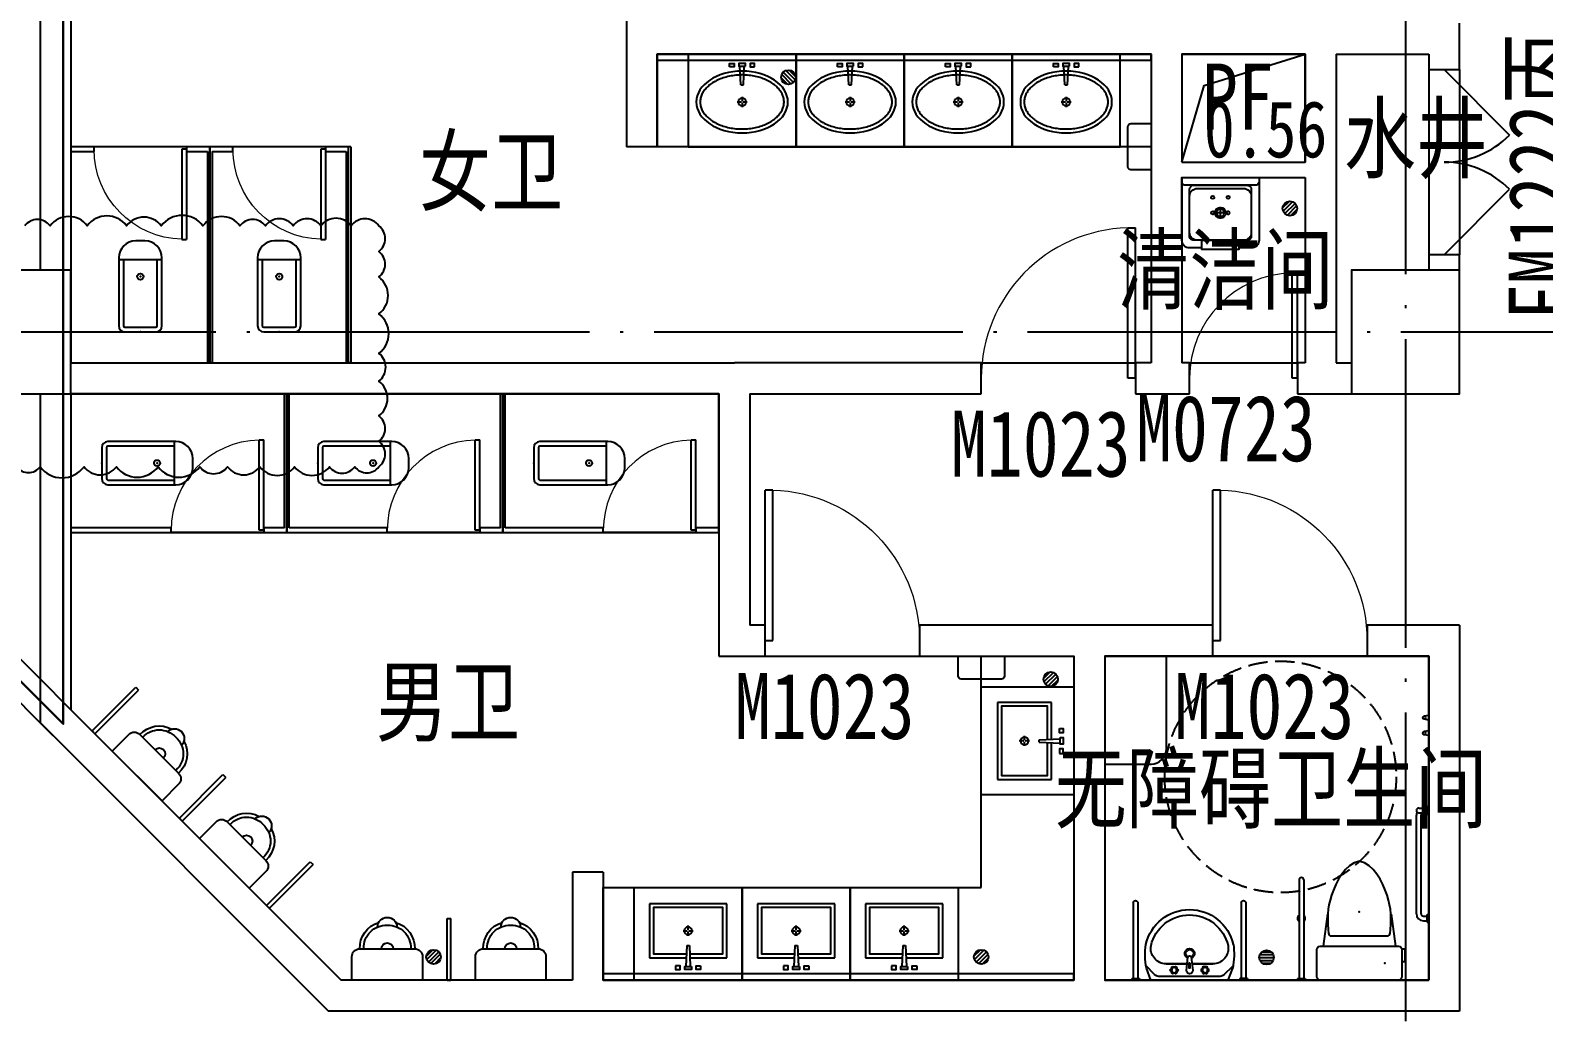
# Model space of a CAD drawing. Extents: x -233336 to 840473, y -28113 to 330904.
# Drawn here: x 785470 to 795279, y 98670 to 105146 of the extents above; entities that cross this region are included whole.
import ezdxf
from ezdxf.xclip import XClip

# ---------------------------------------------------------------- set-up
doc = ezdxf.new("R2010")
doc.units = 0
doc.header["$LTSCALE"] = 1000
doc.header["$XCLIPFRAME"] = 2
doc.linetypes.add('104-14# 核心筒$0$DASH', pattern=[0.35, 0.25, -0.1])
doc.linetypes.add('104-14# 核心筒$0$DOTE', pattern=[2.4200000000000004, 2, -0.2, 0.02, -0.2])
doc.layers.get('0').update_dxf_attribs({"linetype": 'CONTINUOUS'})
for name, color, linetype in [('104-14# 核心筒$0$02-TEXT_标注', 9, 'CONTINUOUS'), ('104-14# 核心筒$0$02-TEXT_门窗', 9, 'CONTINUOUS'), ('104-14# 核心筒$0$A-C_门', 8, 'CONTINUOUS'), ('104-14# 核心筒$0$A-I_卫-洁具', 8, 'CONTINUOUS'), ('104-14# 核心筒$0$A-I_卫-隔断', 8, 'CONTINUOUS'), ('104-14# 核心筒$0$A-TECH_水', 3, 'CONTINUOUS'), ('104-14# 核心筒$0$A-TECH_结构', 8, 'CONTINUOUS'), ('104-14# 核心筒$0$A_AXIS-轴线', 8, '104-14# 核心筒$0$DOTE'), ('104-14# 核心筒$0$A_STR-砌块墙', 7, 'CONTINUOUS'), ('104-14# 核心筒$0$A_STR-砼柱', 8, 'CONTINUOUS'), ('104-14# 核心筒$0$DOOR_FIRE', 8, 'CONTINUOUS'), ('104-14# 核心筒$0$DOOR_FIRE_TEXT', 7, 'CONTINUOUS'), ('X-104 14#平面$0$A_STR-砌块墙', 7, 'CONTINUOUS')]:
    doc.layers.add(name, color=color, linetype=linetype)
doc.layers.add('104-14# 核心筒$0$04-不打印_辅助线', color=8, linetype='CONTINUOUS', plot=False)
doc.layers.add('104-14# 核心筒$0$DIM_MODI', color=6, linetype='CONTINUOUS', plot=False)
doc.layers.add('X-104 14#平面$0$000套内', color=8, linetype='CONTINUOUS', lineweight=30)
doc.styles.add('104-14# 核心筒$0$_TCH_SPACE', font='STXIHEI.TTF', dxfattribs={"width": 0.8, "height": 5})
doc.styles.add('104-14# 核心筒$0$_TCH_WINDOW', font='STXIHEI.TTF', dxfattribs={"width": 0.8, "height": 3.5})
doc.styles.add('104-14# 核心筒$0$Standard', font='STXIHEI.TTF', dxfattribs={"width": 0.8})

# ---------------------------------------------------------------- blocks, each defined once
blk = doc.blocks.new('104-14# 核心筒$0$shshj')
for p, q in [((0, 0), (0, 15)), ((0, 15), (30, 10)), ((0, 0), (0, -15)), ((0, -15), (30, -10))]:
    blk.add_line(p, q)
blk.add_circle((30, 0), 10)
blk = doc.blocks.new('104-14# 核心筒$0$jhat')
for p, q in [((-395, -250.0000000000582), (-395, 249.9999999999418)), ((-395, 249.9999999999418), (-44.99999999994179, 249.9999999999418)), ((-44.99999999994179, 249.9999999999418), (-44.99999999994179, 11.73657725605881)), ((-219.9999999999418, 32.25599999987753), (-219.9999999999418, 5.03999999986263)), ((-124.8214514199644, 8.000000000058208), (11.68149024352897, 14.3899337601033)), ((-124.8214514199644, 7.999999999941792), (-124.8214514199644, -8.000000000058208)), ((11.68149024352897, 14.3899337601033), (11.68149024352897, -14.3899337601033)), ((-225.0399999999208, -1.164153218269348e-10), (-253.7679999999236, -1.164153218269348e-10)), ((-219.9999999999418, -5.040000000095461), (-219.9999999999418, -32.76000000012573)), ((-186.7359999999171, -1.164153218269348e-10), (-214.9599999999045, -1.164153218269348e-10)), ((-124.8214514199644, -8.000000000058208), (11.68149024352897, -14.3899337601033)), ((-44.99999999994179, -12.38077738613356), (-44.99999999994179, -250.0000000000582)), ((-44.99999999994179, -250.0000000000582), (-395, -250.0000000000582))]:
    blk.add_line(p, q)
at = {"color": 8}
blk.add_lwpolyline([(-69.99999999994179, -11.06304409715813), (-69.99999999994179, -225.0000000000582), (-370, -225.0000000000582), (-370, 224.9999999999418), (-69.99999999994179, 224.9999999999418), (-69.99999999994179, 10.56628493819153)], dxfattribs=at)
at = {"ltscale": 1000, "const_width": 0.8399999999999999}
blk.add_lwpolyline([(-219.5799999999581, 0.1399999998975545, 0.9999999999999999), (-220.4199999999255, 0.1399999998975545, 0.9999999999999999)], format="xyb", close=True, dxfattribs=at)
for points in [[(7.191454842337407, 81.35012003820157), (30, 81.35012003820157), (30, 51.35012003820157), (7.191454842337407, 51.35012003820157)], [(11.68149024352897, -21.35012003820157), (30, -21.35012003820157), (30, 21.35012003820157), (11.68149024352897, 21.35012003820157)], [(7.191454842337407, -81.35012003820157), (30, -81.35012003820157), (30, -51.35012003820157), (7.191454842337407, -51.35012003820157)]]:
    blk.add_lwpolyline(points, close=True)
blk.add_circle((-219.9999999999418, -1.164153218269348e-10), 25.2)
at = {"layer": '104-14# 核心筒$0$04-不打印_辅助线'}
blk.add_lwpolyline([(100.0000000001164, -350), (100.0000000000582, 350), (-499.9999999999418, 350), (-499.9999999998836, -350)], close=True, dxfattribs=at)
blk = doc.blocks.new('104-14# 核心筒$0$$lvtry$00000200')
at = {"color": 0}
for p, q in [((-109.7834388052506, -40.0000000100008, 1e-08), (-109.7834388052433, -469.6564289897615, 1e-08)), ((99.78343880524335, -30.0000000100008, 1e-08), (-99.78343880524335, -30.0000000100008, 1e-08)), ((109.7834388052361, -469.6564289897615, 1e-08), (109.7834388052361, -40.0000000100008, 1e-08))]:
    blk.add_line(p, q, dxfattribs=at)
at = {"color": 0, "elevation": 1e-08}
blk.add_lwpolyline([(99.78343880524335, -1.000080374069512e-08), (-99.78343880524335, -1.000080374069512e-08, 0.4142135623730951), (-139.7834388052433, -40.0000000100008), (-139.7834388052433, -479.6564289897615, 0.4142135623730951), (-29.78343880524335, -589.6564289897615), (29.78343880523607, -589.6564289897615, 0.4142135623730903), (139.7834388052361, -479.6564289897633), (139.7834388052361, -40.0000000100008, 0.4142135623730951)], format="xyb", close=True, dxfattribs=at)
blk.add_lwpolyline([(139.7834388052361, -469.6564289897615), (-139.7834388052433, -469.6564289897615)], dxfattribs=at)
at = {"color": 0}
blk.add_circle((0, -358.6146012114659, 1e-08), 20, dxfattribs=at)
for centre, start, end in [((-99.78343880525063, -40.0000000100008, 1e-08), 90, 180), ((99.78343880523607, -40.0000000100008, 1e-08), 0, 90)]:
    blk.add_arc(centre, 10, start, end, dxfattribs=at)
for p in [(0, 0), (0, -358.6146012114659, 1e-08)]:
    blk.add_point(p, dxfattribs=at)
blk = doc.blocks.new('104-14# 核心筒$0$hgfasg')
at = {"layer": '104-14# 核心筒$0$04-不打印_辅助线'}
blk.add_lwpolyline([(-450, 1400), (450, 1400), (450, 0), (-450, 0)], close=True, dxfattribs=at)
at = {"yscale": -1}
blk.add_blockref('104-14# 核心筒$0$$lvtry$00000200', (0, 200), dxfattribs=at)
blk = doc.blocks.new('104-14# 核心筒$0$A-toilet-F2$0$A-toilet-F3$0$xb')
for p, q in [((177.7999999998137, 203.2000000000698), (-177.7999999993481, 203.1999999994878)), ((-228.5999999991618, 152.3999999994412), (-228.6000000010245, 9.313225746154785e-10)), ((228.6000000010245, -9.313225746154785e-10), (228.6000000005588, 152.3999999997905)), ((-228.6000000010245, 9.313225746154785e-10), (228.6000000010245, -9.313225746154785e-10))]:
    blk.add_line(p, q)
for centre, radius, start, end in [((9.313225746154785e-10, 342.8999999993248), 63.50000000000001, 1.07073087239469, 178.9292691276053), ((-6.349999998696148, 209.549999998766), 171.56755229355, 106.6068803142738, 182.1210963969083), ((-6.349999998696148, 209.549999998766), 146.16755229355, 87.87890362284142, 182.1210963969083), ((6.350000001490116, 209.549999998766), 146.16755229355, 357.8789036030917, 92.12109637715858), ((6.350000001490116, 209.549999998766), 171.56755229355, 357.8789036030917, 73.39311968572625), ((-177.7999999993481, 152.3999999992084), 50.8, 90, 180), ((1.396983861923218e-09, 203.1999999987893), 38.1, 0, 180), ((177.8000000002794, 152.3999999997905), 50.8, 0, 90)]:
    blk.add_arc(centre, radius, start, end)
blk = doc.blocks.new('104-14# 核心筒$0$hgfd')
at = {"color": 8}
for p, q in [((-38.49999971458601, 228.000000048185), (38.50000028541399, 227.9999999518077)), ((3.335953806526959e-07, 266.5000000000036), (2.372253220528364e-07, 189.5000000000036))]:
    blk.add_line(p, q, dxfattribs=at)
for points in [[(250, -3.504792402964085e-07), (-249.9999999999927, 3.504792402964085e-07), (-249.9999994917889, 406.0000003504792, -0.4142135623732199), (-199.9999994292011, 456.0000002878987), (-119.9999994292084, 456.0000001877597), (-119.9999994166865, 466.000000187767), (120.0000005833208, 465.9999998122548), (120.0000005708062, 455.9999998122548), (200.000000570777, 455.9999997121158, -0.414213562372991), (250.0000005081893, 405.9999996495353)], [(175.000000062566, 49.99999974339516), (-174.9999999374049, 50.00000025659756, -0.4142135623730927), (-199.9999999061183, 75.00000028789145), (-199.9999995230974, 381.0000002878987, -0.414213562373095), (-174.9999994917962, 406.0000002565976), (175.0000005082111, 405.9999997434024, -0.4142135623731322), (200.0000004769245, 380.9999997121085), (200.0000000938744, 74.99999971210127, -0.4142135623730573)], [(250, -3.504792402964085e-07), (-249.9999999999927, 3.504792402964085e-07), (-249.9999999686988, 25.00000035048652, -0.4142135623730971), (-224.9999999373977, 50.00000031918535), (225.0000000625878, 49.99999968082193, -0.4142135623730932), (250.0000000313012, 24.99999964952804)]]:
    blk.add_lwpolyline(points, format="xyb", close=True)
blk.add_lwpolyline([(120.0000005708062, 455.9999998122548), (200.000000570777, 455.9999997121158, -0.414213562373095), (250.0000005081893, 405.9999996495353), (250, -3.504792402964085e-07), (-249.9999999999927, 3.504792402964085e-07), (-249.9999994917889, 406.0000003504792, -0.4142135623730929), (-199.9999994292011, 456.0000002878987), (-119.9999994292084, 456.0000001877597)], format="xyb")
blk.add_lwpolyline([(150.0000000876389, 69.99999977469633), (-149.9999999123756, 70.00000022531094, -0.4142135623730976), (-199.9999998497879, 120.0000002878915), (-199.9999995543913, 356.0000002878842, -0.414213562373095), (-149.9999994918035, 406.0000002253037), (150.0000005081965, 405.9999997746963, -0.414213562373095), (200.0000004456087, 355.9999997121085), (200.0000001502194, 119.9999997121231, -0.4142135623731096)], format="xyb", close=True, dxfattribs=at)
blk.add_lwpolyline([(120.0000005082184, 405.9999998122476), (-119.9999994917889, 406.0000001877524), (-119.9999994166865, 466.000000187767), (120.0000005833208, 465.9999998122548)], close=True)
for centre, radius in [((-49.99999971457146, 228.0000000625914), 10), ((2.854139893315732e-07, 228.0000000000036), 35), ((50.00000028542127, 227.9999999374159), 10), ((-49.99999983975431, 128.0000000625841), 10), ((50.00000016025297, 127.9999999374159), 10)]:
    blk.add_circle(centre, radius)
blk.add_circle((2.854139893315732e-07, 228.0000000000036), 25, dxfattribs=at)
blk = doc.blocks.new('104-14# 核心筒$0$meae')
for p, q in [((-215.039999999979, 0), (-243.7679999999818, 0)), ((-210, 5.039999999979045), (-210, 32.76000000000931)), ((-176.7359999999753, 0), (-204.9599999999627, 0)), ((-99.54815868195146, 8), (21.68149024352897, 14.3899337600451)), ((-99.54815868195146, -7.999999999941792), (-99.54815868195146, 8)), ((21.68149024352897, -14.3899337601033), (21.68149024352897, 14.3899337600451)), ((-210, -32.25599999999395), (-210, -5.039999999979045)), ((-99.54815868195146, -8.000000000058208), (21.68149024352897, -14.3899337601033))]:
    blk.add_line(p, q)
at = {"const_width": 0.8399999999999999}
blk.add_lwpolyline([(-209.5800000000163, -0.1400000000139698, -0.9999999999999999), (-210.4199999999837, -0.1400000000139698, -0.9999999999999999)], format="xyb", close=True, dxfattribs=at)
for points in [[(17.19145484233741, 81.35012003820157), (40, 81.35012003820157), (39.99999999994179, 51.35012003820157), (17.1914548422792, 51.35012003820157)], [(21.68149024352897, 21.35012003820157), (40, 21.35012003820157), (40, -21.35012003820157), (21.68149024352897, -21.35012003820157)], [(17.19145484233741, -81.35012003820157), (40, -81.35012003820157), (39.99999999994179, -51.35012003820157), (17.1914548422792, -51.35012003820157)]]:
    blk.add_lwpolyline(points, close=True)
blk.add_circle((-210, 0), 25.2)
blk.add_ellipse((-210, 0), major_axis=(0, -296.8388870928175), ratio=0.6737661697857759)
at = {"color": 8}
blk.add_open_spline([(-210, -271.838887092832), (-201.6286662275088, -271.838887092832), (-193.2556980797672, -270.8834744876949), (-176.5567826171755, -267.0318226981908), (-168.2292954665609, -264.1331208487391), (-151.7464247078751, -256.3412992825033), (-143.592075161112, -251.4461166422116), (-127.6688291439204, -239.6628589069005), (-119.9016611408442, -232.7743547918508), (-105.0053654383519, -217.100718463771), (-97.87740360945463, -208.3160983382841), (-84.50442564953119, -189.0367220979533), (-78.25994529254967, -178.5426552897552), (-66.86596525227651, -156.1005802754662), (-61.71665413689334, -144.1531549534993), (-52.68240508378949, -119.1104159536771), (-48.79751711455174, -106.0155586157343), (-42.41598126577446, -79.01830609660828), (-39.91934085072717, -65.11628590768669), (-36.39207964838715, -36.86706837144447), (-35.3614577781409, -22.5202054088586), (-34.79793056182098, 6.244822261855006), (-35.26502483320655, 20.66266644134885), (-37.68259151588427, 49.19399507466005), (-39.63306519814068, 63.30715293157846), (-44.95700291811954, 90.86129060061648), (-48.33046480413759, 104.3019146881416), (-56.39392556494568, 130.1611448710319), (-61.0838973345235, 142.5793309712317), (-71.62818411248736, 166.0733063118532), (-77.48238030000357, 177.1485642623738), (-90.15903716551838, 197.6798496269621), (-96.98112566315103, 207.1352148510632), (-111.3602107425686, 224.2113378457143), (-118.9163064261083, 231.8314545630128), (-134.510733252624, 245.1036245926516), (-142.547481424408, 250.7556368449004), (-158.868371842138, 260.0530890176306), (-167.1509793659789, 263.6999722997425), (-183.7976203592261, 269.0257272459567), (-192.162095878215, 270.7072330619558), (-208.8995512870024, 272.153067119536), (-217.2755150526064, 271.9185741905239), (-234.0031495776493, 269.526916392555), (-242.3573442720808, 267.3679324407713), (-258.9526960913208, 261.0731867576833), (-267.1936322519905, 256.9349128940958), (-283.3781850557425, 246.65468100406), (-291.3201072766096, 240.5117016318836), (-306.6623222918133, 226.2813428560039), (-314.0611830068519, 218.1942343084957), (-328.0653621423407, 200.2301868745126), (-334.6699371464783, 190.353927289194), (-346.859358667396, 169.044026111078), (-352.4439172392595, 157.6110181525), (-362.4072642970132, 133.476927122334), (-366.7859668953461, 120.7763437553076), (-374.1964356524404, 94.43610308453208), (-377.2281845823745, 80.79684587812517), (-381.8495765395346, 52.93462008907227), (-383.4392193020904, 38.71199739631265), (-385.1273327118251, 10.0537408667733), (-385.225804392132, -4.381569712015335), (-383.9285565786413, -33.08909023553133), (-382.5328362500295, -47.36097819061251), (-378.2902226594742, -75.36972922243876), (-375.4433290168527, -89.10625087702647), (-368.3874579074909, -115.6863969620317), (-364.1784936326439, -128.529630749661), (-354.5335200406262, -152.9902308470919), (-349.097582319926, -164.6071133053629), (-337.1786070214584, -186.3198765731067), (-330.6958189697471, -196.415140855941), (-316.9037533847149, -214.843760280055), (-309.5951420506462, -223.1764269854757), (-294.4000191528467, -237.9131964488188), (-286.5148495539906, -244.3169298697612), (-270.41386736813, -255.1213227973203), (-262.1997869724291, -259.5227866767091), (-245.6385630253353, -266.3373192788567), (-237.2919559226721, -268.7527736420161), (-222.6272707111784, -271.2949484957498), (-216.3134306632564, -271.838887092832), (-210, -271.838887092832)], degree=3, knots=[0, 0, 0, 0, 0.1541728099079682, 0.1541728099079682, 0.3083456198159364, 0.3083456198159364, 0.4625184297239047, 0.4625184297239047, 0.6166912396318729, 0.6166912396318729, 0.7708640495398411, 0.7708640495398411, 0.9250368594478093, 0.9250368594478093, 1.079209669355778, 1.079209669355778, 1.233382479263746, 1.233382479263746, 1.387555289171714, 1.387555289171714, 1.541728099079682, 1.541728099079682, 1.69590090898765, 1.69590090898765, 1.850073718895619, 1.850073718895619, 2.004246528803587, 2.004246528803587, 2.158419338711555, 2.158419338711555, 2.312592148619523, 2.312592148619523, 2.466764958527492, 2.466764958527492, 2.62093776843546, 2.62093776843546, 2.775110578343428, 2.775110578343428, 2.929283388251396, 2.929283388251396, 3.083456198159364, 3.083456198159364, 3.237629008067333, 3.237629008067333, 3.391801817975301, 3.391801817975301, 3.545974627883269, 3.545974627883269, 3.700147437791237, 3.700147437791237, 3.854320247699206, 3.854320247699206, 4.008493057607174, 4.008493057607174, 4.162665867515142, 4.162665867515142, 4.31683867742311, 4.31683867742311, 4.471011487331078, 4.471011487331078, 4.625184297239047, 4.625184297239047, 4.779357107147015, 4.779357107147015, 4.933529917054983, 4.933529917054983, 5.087702726962951, 5.087702726962951, 5.24187553687092, 5.24187553687092, 5.396048346778888, 5.396048346778888, 5.550221156686856, 5.550221156686856, 5.704393966594824, 5.704393966594824, 5.858566776502792, 5.858566776502792, 6.012739586410761, 6.012739586410761, 6.166912396318729, 6.166912396318729, 6.283185307179586, 6.283185307179586, 6.283185307179586, 6.283185307179586], dxfattribs=at)
at = {"layer": '104-14# 核心筒$0$04-不打印_辅助线'}
blk.add_lwpolyline([(-499.9999999998836, -349.9999999999418), (-499.9999999998836, 350.0000000000582), (100.0000000001164, 350.0000000000582), (100.0000000001164, -349.9999999999418)], close=True, dxfattribs=at)
blk = doc.blocks.new('104-14# 核心筒$0$A$C0B6E3E5F')
at = {"layer": '104-14# 核心筒$0$A-I_卫-隔断'}
for p, q in [((-12.5, 1.530808498934192e-15), (-12.5, 400)), ((-12.5, 400), (12.5, 400)), ((12.5, 0), (12.5, 400)), ((-12.5, 1.530808498934192e-15), (12.5, 0))]:
    blk.add_line(p, q, dxfattribs=at)
blk = doc.blocks.new('104-14# 核心筒$0$残疾人洗脸盆')
for p, q in [((-250.3694947081385, 5.963374860584736e-08), (-279.821335846791, -78.53824297699612)), ((-250.3694947081385, 5.963374860584736e-08), (250.3694947082549, 5.957554094493389e-08)), ((250.3694947082549, 5.957554094493389e-08), (279.8213358469075, -78.53824297708343)), ((-375.000000089407, -10.00000286102295), (-375.0000003278255, -9.775161743164062e-06)), ((-375.000000089407, -10.00000286102295), (-324.999999910593, -10.00000077486038)), ((-364.9999721944332, -500.0007357597351), (-365.0000001490116, -10.00000250339508)), ((-334.9999723136425, -500.0016629695892), (-334.9999997913837, -10.00000125169754)), ((-324.999999910593, -10.00000077486038), (-325.0000004470348, -7.748603820800781e-07)), ((-226.6628508922877, -37.45166452028207), (-282.5865114113549, -94.23949161371274)), ((188.9289029218489, -22.53490066135419), (-191.0374871486565, -22.53490066129598)), ((223.1441430889536, -36.07509621451027), (281.1944581537973, -90.55167670789524)), ((324.9999999107094, -10.00000077486038), (325.0000004471513, -7.748603820800781e-07)), ((375.0000000895234, -10.00000286102295), (324.9999999107094, -10.00000077486038)), ((334.9999723137589, -500.0016629695892), (334.9999997915002, -10.00000125169754)), ((364.9999721945496, -500.0007357597351), (365.000000149128, -10.00000250339508)), ((375.0000000895234, -10.00000286102295), (375.000000327942, -9.775161743164062e-06)), ((-151.1375109386863, -105.2484919499548), (-17.57351148093585, -105.248491950013)), ((-15.46037506544963, -105.248491950013), (-151.1375109386863, -105.2484919499548)), ((15.46037506498396, -105.248491950013), (150.7582734408788, -105.248491950013)), ((150.7582734408788, -105.248491950013), (15.742684415658, -105.248491950013))]:
    blk.add_line(p, q)
at = {"color": 8}
for points in [[(-107.9173216939671, -88.71320337589714), (-104.0954300422454, -85.4268261876714, 0.09925870585575888), (-95.90456995554268, -85.4268261876714), (-92.08267830405384, -88.71320337592624, 0.1010205144336436), (-83.42242426623125, -83.71320337595535), (-84.35756457189564, -78.76015952092712, 0.09925870585575843), (-80.26213452860247, -71.66666660713963), (-75.50510257121641, -69.99999994042446, 0.1010205144336439), (-75.50510257121641, -59.99999994042446), (-80.26213452848606, -58.33333327362197, 0.09925870585575902), (-84.35756457177922, -51.23984035968897), (-83.42242426623125, -46.28679650489357, 0.1010205144336439), (-92.08267830393743, -41.28679650489357), (-95.9045699556591, -44.57317369311932, 0.09925870585575877), (-104.0954300422454, -44.57317369317752), (-107.9173216939671, -41.28679650486447, 0.1010205144336438), (-116.5775757319061, -46.28679650492268), (-115.6424354262417, -51.23984035965987, 0.09925870585575888), (-119.7378654696513, -58.33333327368018), (-124.4948974269209, -59.99999994042446, 0.1010205144336438), (-124.4948974268045, -69.99999994039536), (-119.7378654695349, -71.66666660716874, 0.09925870585575888), (-115.6424354262417, -78.76015952115995), (-116.5775757320225, -83.71320337589714, 0.1010205144336439)], [(107.9173216959462, -88.71320337595535), (104.0954300442245, -85.4268261876714, -0.09925870585575888), (95.90456995763816, -85.4268261876714), (92.0826783060329, -88.71320337595535, -0.1010205144336436), (83.4224242682103, -83.71320337595535), (84.3575645738747, -78.76015952092712, -0.09925870585575843), (80.26213453046512, -71.66666660719784), (75.50510257319547, -69.99999994042446, -0.1010205144336439), (75.50510257331189, -59.99999994042446), (80.26213453058153, -58.33333327368018, -0.09925870585575902), (84.3575645738747, -51.23984035968897), (83.4224242682103, -46.28679650489357, -0.1010205144336439), (92.0826783060329, -41.28679650492268), (95.90456995752174, -44.57317369314842, -0.09925870585575877), (104.0954300443409, -44.57317369317752), (107.9173216959462, -41.28679650489357, -0.1010205144336438), (116.5775757340016, -46.28679650489357), (115.6424354282208, -51.23984035971807, -0.09925870585575888), (119.7378654715139, -58.33333327368018), (124.4948974289, -59.99999994045356, -0.1010205144336438), (124.4948974287836, -69.99999994042446), (119.7378654716304, -71.66666660716874, -0.09925870585575888), (115.6424354282208, -78.76015952115995), (116.5775757340016, -83.71320337592624, -0.1010205144336439)]]:
    blk.add_lwpolyline(points, format="xyb", close=True, dxfattribs=at)
blk.add_lwpolyline([(-20.00000000023283, -61.80376527601038), (-10.93632519524544, -148.5441634844174, 0.3840377591063864), (-0.9904750230489299, -157.5049020389852), (0.9904750225832686, -157.5049020389852, 0.3840377591063865), (10.93632519477978, -148.5441634844174), (19.99999999976717, -61.80376527601038, 0.9999999999998179)], format="xyb", close=True)
blk.add_lwpolyline([(4.499999999767169, -109.3037652760104), (-4.500000000232831, -109.3037652759813), (-4.500000000116415, -79.30376527601038), (4.499999999767169, -79.30376527601038)], close=True)
for centre in [(-99.99999999906868, -64.99999994039536, 6.17052352185754e-07), (100.0000000009313, -64.99999994040991, 6.17052352185754e-07)]:
    blk.add_circle(centre, 16.6666666666665)
for centre, radius, start, end in [((171.1100392743247, -166.0467051142332), 459.3439191007008, 169.0175971483488, 188.1749601966289), ((-191.0374871487729, -72.53490066131053), 50, 90.0000000066701, 135.4392819926412), ((188.9289029217325, -72.53490066135419), 50, 46.81904162607925, 90.0000000066701), ((-171.1100392747903, -166.0467051142332), 459.3439191007008, 351.8250398033711, 10.98240285165116), ((-151.1375109388027, -205.2484919499402), 100, 90.0000000066701, 190.560233084289), ((-2.328306436538696e-10, -172.4645476159494, 6.169127397233698e-07), 31.60961419936899, 111.3597083009184, 68.64029169908157), ((150.7582734408788, -205.2484919499693), 100, 349.4397669130993, 90.0000000066701), ((-0.1896187487291172, -166.6839508821577), 290.6643868932777, 192.8573202170934, 347.1426797760326), ((-0.1896187487291172, -166.6839508821577), 255.6643868932777, 192.8573202170934, 347.1426797760326), ((-349.9999721944332, -500.0000101923943), 14.99999998312334, 180.0000034150946, 3.415094585006371e-06), ((349.9999721945496, -500.0000101923943), 14.99999998312334, 179.9999965849054, 359.9999965849054)]:
    blk.add_arc(centre, radius, start, end)
at = {"color": 8, "lineweight": 13}
blk.add_arc((-2.328306436538696e-10, -172.4645476159494, 6.169127397233698e-07), 22.97515901426823, 117.3868633509965, 62.61313664900355, dxfattribs=at)
blk = doc.blocks.new('104-14# 核心筒$0$残疾人扶手1')
for p, q in [((-700, -9.99999475479126), (-700.0000001192093, 5.424022674560547e-06)), ((-1.788139343261719e-07, -10), (0, 0)), ((-750.0000001192093, -9.999994456768036), (-750, -1.549720764160156e-06)), ((-750.0000001192093, -9.999994456768036), (-700, -9.99999475479126)), ((-740, -65.00071978569031), (-740.0000000596046, -9.99999463558197)), ((-710.0000001192093, -65.00164842605591), (-710.0000000596046, -9.999994695186615)), ((-54.99999988079071, -50.00000697374344), (-695.0000002384186, -49.99999493360519)), ((-54.99999988079071, -80.00000703334808), (-695.0000002384186, -79.9999949336052)), ((-50, -9.999999940395355), (-50, -1.192092895507812e-07)), ((-1.788139343261719e-07, -10), (-50, -9.999999940395355)), ((-40.00000005960464, -35.00000029802322), (-40, -10.00000005960464)), ((-10.00000005960464, -35.00000041723251), (-10, -10.00000005960464))]:
    blk.add_line(p, q)
for centre, radius, start, end in [((-725, -64.9999949336052), 14.99999998312334, 180, 0), ((-695, -34.99999493360519), 45.00000000000363, 244.4712198360607, 270), ((-695, -34.99999493360519), 15, 180, 270), ((-55, -35.00000023841858), 15, 270, 0), ((-55, -35.00000023841858), 45.00000000000363, 270, 0)]:
    blk.add_arc(centre, radius, start, end)
blk = doc.blocks.new('104-14# 核心筒$0$残疾人扶手2')
for p, q in [((-10.00000113248825, -49.99999988079071), (-10.00000011920929, 3.576278686523438e-07)), ((-10.00000011920929, 3.576278686523438e-07), (-5.960464477539062e-08, 0)), ((-650.0016621351242, -9.999985933303833), (-10.00000029802322, -9.999999582767487)), ((-650.0007342100143, -39.99998587369919), (-10.00000101327896, -39.99999994039536)), ((-10.00000113248825, -49.99999988079071), (-8.046627044677734e-06, -49.99999994039536))]:
    blk.add_line(p, q)
for centre, radius, start, end in [((-400.0000005364418, -24.99999982118607, -9.52677845565972e-09), 25, 36.86992769834287, 143.1300702524336), ((-650.0000090003014, -24.99998587369919), 14.99999998312334, 90, 270), ((-400.0000005364418, -24.99999982118607, -9.52677845565972e-09), 25, 216.8698662268071, 323.1301310407838)]:
    blk.add_arc(centre, radius, start, end)
blk = doc.blocks.new('104-14# 核心筒$0$$DorLib2D$00000116')
at = {"color": 0}
for p, q in [((-0.4999999999999929, 7.105427357601002e-15), (-0.146446609406766, 0.353553390593234)), ((0.5000000000000071, 7.105427357601002e-15), (0.1464466094067731, 0.353553390593234))]:
    blk.add_line(p, q, dxfattribs=at)
for centre, radius, start, end in [((-0.4999999999984652, 4.831690603168681e-13), 0.4999999999984674, 0, 45), ((0.4999999999977511, 9.059419880941277e-13), 0.4999999999976598, 135, 180)]:
    blk.add_arc(centre, radius, start, end, dxfattribs=at)
blk = doc.blocks.new('104-14# 核心筒$0$$DorLib2D$00000001')
for p, q in [((0.45, 0.9750000000000001), (0.5000000000000002, 0.9750000000000001)), ((0.45, 0), (0.45, 0.9750000000000001)), ((0.5, 0), (0.5, 0.9750000000000001)), ((0.5, 0), (0.45, 0))]:
    blk.add_line(p, q)
at = {"lineweight": 13}
blk.add_arc((0.475, 0), 0.975, 91.4692835813538, 180, dxfattribs=at)
blk = doc.blocks.new('_FZHK')
blk.add_lwpolyline([(-0.5, -0.5), (0.5, -0.5), (0.5, 0.5), (-0.5, 0.5)], close=True)
blk = doc.blocks.new('104-14# 核心筒$0$$TwtSys$00000141')
for p, q in [((-94.19606303561523, 7.672111694559135), (-10.08309029082739, 91.78508443935061)), ((-94.19606303561523, 7.672111694559135), (-10.08309029082739, 91.78508443935061)), ((-87.21916889109707, -35.05448014085778), (35.05448014085778, 87.21916889110071)), ((-87.21916889109707, -35.05448014085778), (35.05448014085778, 87.21916889110071)), ((-66.46803743153214, -66.46803743153941), (66.46803743153214, 66.46803743153214)), ((-66.46803743153214, -66.46803743153578), (66.46803743153214, 66.46803743153214)), ((-32.35611368903483, -87.061266563549), (87.58274635417911, 32.87759347966494)), ((-32.35611368903483, -87.061266563549), (87.58274635417911, 32.87759347966858)), ((11.43110768805855, -92.25951895252001), (92.2594807012465, -11.43114593933933)), ((11.43110768805855, -92.25951895252001), (92.2594807012465, -11.43114593933933))]:
    blk.add_line(p, q)
blk.add_circle((0, 0), 94)
blk.add_circle((0, 0), 94)
blk = doc.blocks.new('104-14# 核心筒$0$$lvtry$00000206')
at = {"color": 0}
for points in [[(-253.1586206892098, -220.1379310350967, -0.4142135623730712), (-275.1724137927231, -198.1241379316962), (-275.1724137931524, -22.01379310411357, -0.4142135623730969), (-253.1586206897482, -6.075424607843161e-10), (253.1586206897482, 6.075424607843161e-10, -0.4142135623730968), (275.1724137932615, -22.01379310279299), (275.1724137936544, -198.1241379304192, -0.4142135623730948), (253.1586206902648, -220.1379310339253)], [(180.5908272124798, -286.179310344447), (-180.5908272111119, -286.1793103453274, 0.3921902063767687), (-200.5334385187525, -304.6652911147285), (-202.1296318132227, -325.6902964781257), (-204.2054575938018, -363.4733775595741), (-204.9042146639986, -397.5510874802058), (-204.0042523218945, -428.9968104800464), (-201.2839198656002, -458.883930799173), (-196.5215665931319, -488.2858326775895), (-189.495541802542, -518.275900355311), (-179.9841947919194, -549.9275180723926), (-167.7896566277923, -583.8818833277764), (-152.8091854504164, -619.0514466564127), (-134.9638211685742, -653.9164718520988), (-114.1746036909681, -686.9572227086828), (-90.36257292639493, -716.653963019995), (-63.44876878356445, -741.4869565798836), (-33.35423117123719, -759.936467182215), (-12.05916211973818, -766.6697659728925, 0.1543297930855512), (12.05916212357988, -766.6697659728416), (33.35423117486789, -759.9364671820731), (63.44876878710056, -741.4869565795852), (90.36257292980008, -716.6539630195839), (114.1746036942495, -686.9572227081408), (134.963821171681, -653.9164718514439), (152.8091854533559, -619.0514466556924), (167.7896566305571, -583.8818833269979), (179.9841947945533, -549.927518071534), (189.4955418050085, -518.2759003543979), (196.5215665954311, -488.2858326766291), (201.2839198677902, -458.8839307982053), (204.004252323939, -428.9968104790823), (204.9042146658903, -397.5510874792344), (204.2054575955044, -363.4733775586028), (202.1296318147797, -325.6902964771652), (200.5334385202004, -304.6652911137498, 0.3921902063767083)]]:
    blk.add_lwpolyline(points, format="xyb", close=True, dxfattribs=at)
blk.add_lwpolyline([(-275.1724137929123, -120.4601474443079), (-297.2474527990416, -120.4601474443079), (-297.2474527990416, -199.7591355655677), (-275.1724137929123, -199.7591355655677)], close=True, dxfattribs=at)
for points in [[(-205.4944709448246, -428.0882621399942), (-234.9732713215199, -220.137931035053)], [(205.4944709468618, -428.0882621390156), (234.973271322553, -220.1379310339689)]]:
    blk.add_lwpolyline(points, dxfattribs=at)
for p in [(-166.096340773991, -109.4306979113826), (0.893957551845233, -443.133884867515)]:
    blk.add_point(p, dxfattribs=at)
blk = doc.blocks.new('104-14# 核心筒')
at = {"layer": '104-14# 核心筒$0$04-不打印_辅助线'}
blk.add_lwpolyline([(104549.9999999999, 101600.0000000476), (104549.9999999999, 103700.0000000476), (102449.9999999999, 103700.0000000476), (102449.9999999999, 101600.0000000476)], close=True, dxfattribs=at)
at = {"layer": '104-14# 核心筒$0$A-C_门'}
for p, q in [((101649.9999999996, 105599.9999999958), (102649.9999999996, 105599.9999999958)), ((103000, 105599.9999999958), (103700, 105599.9999999958)), ((100250.000000001, 103699.9999999959), (101250.000000001, 103699.9999999958)), ((103149.9999999999, 103699.9999999958), (104149.9999999999, 103699.9999999958))]:
    blk.add_line(p, q, dxfattribs=at)
at = {"layer": '104-14# 核心筒$0$A-I_卫-洁具', "ltscale": 0.1}
for points in [[(99550.00029706035, 107600.0002015934), (102750, 107600.0002015947), (102750, 107000.0002015947), (99550.00029706035, 107000.0002015934)], [(99550.00029706028, 107560.0002015943), (102750.0000000001, 107560.0002015944), (102750.0000000001, 107600.0002015944), (99550.00029706028, 107600.0002015943)], [(99200.00000000253, 101599.9999999955), (102250.0000000003, 101599.9999999955), (102250.0000000003, 101639.9999999955), (99200.00000000253, 101639.9999999955)]]:
    blk.add_lwpolyline(points, close=True, dxfattribs=at)
for points in [[(102750, 107150.0002015947), (102750, 106850.0002015947), (102620, 106850.0002015947, -0.414213562373095), (102600, 106870.0002015947), (102600, 107130.0002015947, -0.414213562373095), (102620, 107150.0002015947)], [(101499.9999999995, 103699.9999999987), (101799.9999999995, 103699.9999999987), (101799.9999999995, 103569.9999999987, -0.414213562373095), (101779.9999999995, 103549.9999999987), (101519.9999999995, 103549.9999999987, -0.414213562373095), (101499.9999999995, 103569.9999999987)], [(102449.9999999999, 103700.0000000477), (102449.9999999999, 103000.0000000477), (102749.9999999999, 103000.0000000477, 0.414213562373095), (102849.9999999999, 103100.0000000477), (102849.9999999999, 103700.0000000477)]]:
    blk.add_lwpolyline(points, format="xyb", close=True, dxfattribs=at)
for points in [[(101649.9999999995, 102199.9999999956), (101649.9999999995, 103699.9999999987), (102249.9999999995, 103699.9999999987), (102249.9999999996, 101599.9999999956), (101649.9999999996, 101599.9999999956)], [(101649.9999999995, 101599.9999999956), (99200.00000000253, 101599.9999999955), (99200.00000000253, 102199.9999999955), (101649.9999999995, 102199.9999999956)]]:
    blk.add_lwpolyline(points, dxfattribs=at)
at = {"layer": '104-14# 核心筒$0$A-I_卫-洁具', "linetype": '104-14# 核心筒$0$DASH', "ltscale": 0.5}
blk.add_circle((103588.9127797395, 102916.8618002228), 750, dxfattribs=at)
at = {"layer": '104-14# 核心筒$0$A-I_卫-隔断'}
for p, q in [((95899.99999988874, 107000.0000205019), (95749.99999999863, 107000.0000205017)), ((95749.99999999863, 107000.0000205017), (95749.99999999863, 106970.0000205017)), ((95749.99999999863, 106970.0000205017), (95899.99999988874, 106970.0000205011)), ((96499.99999989192, 107000.0000205017), (95899.99999989192, 107000.0000205017)), ((95899.99999988874, 106970.0000205011), (95899.99999988874, 107000.0000205019)), ((96649.99999999863, 107000.0000205017), (96499.99999990463, 107000.0000205019)), ((96499.99999990463, 107000.0000205019), (96499.99999990463, 106970.0000205013)), ((96499.99999990463, 106970.0000205013), (96634.99999999865, 106970.0000205019)), ((96634.99999999865, 106970.0000205019), (96634.99999999863, 105600.0000205017)), ((96799.99999988874, 107000.0000205005), (96649.99999999654, 107000.0000205017)), ((96664.99999999863, 106970.0000205022), (96664.99999999863, 105600.0000205017)), ((96664.99999999863, 106970.0000205022), (96799.99999988874, 106970.0000205026)), ((97399.9999998898, 107000.0000205017), (96799.9999998898, 107000.0000205017)), ((96799.99999988874, 106970.0000205026), (96799.99999988874, 107000.0000205005)), ((97565.00014853069, 107000.0000205017), (97399.99999988875, 107000.0000205005)), ((97399.99999988875, 107000.0000205005), (97399.99999988874, 106970.0000205026)), ((97399.99999988874, 106970.0000205026), (97535.00014853069, 106970.0000205022)), ((97535.00014853069, 106970.0000205022), (97535.00014853067, 105599.9999999957)), ((97565.00014853069, 107000.0000205017), (97565.00014853067, 105599.9999999957)), ((96664.99999999863, 105600.0000205017), (96634.99999999863, 105600.0000205017)), ((97565.00014853067, 105599.9999999957), (97535.00014853067, 105599.9999999957)), ((97135, 104529.9999999973), (97135.00000000035, 105399.999999996)), ((97135.00000000035, 105399.999999996), (97165.00000000035, 105399.999999996)), ((97165, 104529.9999999959), (97165.00000000035, 105399.999999996)), ((98535, 104529.9999999959), (98535.00000000035, 105399.999999996)), ((98535.00000000035, 105399.999999996), (98565.00000000035, 105399.999999996)), ((98565, 104529.9999999959), (98565.00000000035, 105399.999999996)), ((96399.99970281919, 104529.9999999954), (95750.00000000035, 104529.999999996)), ((95750.00000000035, 104529.999999996), (95750.00000000035, 104499.999999996)), ((95750.00000000035, 104499.999999996), (96399.99970281919, 104499.9999999973)), ((96399.99970281919, 104499.9999999973), (96399.99970281919, 104529.9999999954)), ((96999.99970283064, 104499.999999996), (96399.99970283064, 104499.999999996)), ((97135, 104529.9999999973), (96999.99970283509, 104529.9999999959)), ((96999.99970283509, 104529.9999999959), (96999.99970283508, 104499.9999999973)), ((96999.99970283508, 104499.9999999973), (97150.00000000035, 104499.999999996)), ((97150.00000000035, 104499.999999996), (97799.99970283508, 104499.9999999959)), ((97799.99970283508, 104529.9999999958), (97165, 104529.9999999959)), ((97799.99970283508, 104499.9999999959), (97799.99970283508, 104529.9999999958)), ((98399.99970283058, 104499.999999996), (97799.99970283058, 104499.999999996)), ((98535, 104529.9999999959), (98399.99970283508, 104529.9999999958)), ((98399.99970283508, 104529.9999999958), (98399.99970283508, 104499.9999999959)), ((98399.99970283508, 104499.9999999959), (98550.00000000035, 104499.999999996)), ((98550.00000000035, 104499.999999996), (99199.99970281919, 104499.9999999955)), ((99199.99970281919, 104529.9999999971), (98565, 104529.9999999959)), ((99199.99970281919, 104499.9999999955), (99199.99970281919, 104529.9999999971)), ((99799.99970283058, 104499.999999996), (99199.99970283058, 104499.999999996)), ((99949.99970294075, 104529.999999996), (99799.99970283508, 104529.9999999972)), ((99799.99970283508, 104529.9999999972), (99799.99970283508, 104499.9999999955)), ((99799.99970283508, 104499.9999999955), (99949.99970294075, 104499.999999996)), ((99949.99970294075, 104499.999999996), (99949.99970294075, 104529.999999996))]:
    blk.add_line(p, q, dxfattribs=at)
at = {"layer": '104-14# 核心筒$0$A-TECH_结构'}
blk.add_lwpolyline([(102949.9999999999, 106900.0002019726), (103749.9999999998, 106900.0002019726), (103749.9999999998, 107600.0002015948), (102949.9999999999, 107600.0002015948)], close=True, dxfattribs=at)
for points in [[(102949.9999999999, 106900.0002019726), (103095.4666580436, 107397.5465765833), (103749.9999999998, 107600.0002015948)], [(96307.93221992342, 105850.0000205057), (96307.93221992342, 105850.0000205057)]]:
    blk.add_lwpolyline(points, dxfattribs=at)
at = {"layer": '104-14# 核心筒$0$A_AXIS-轴线'}
for p, q in [((104400, 139633.6034567634), (104400, 80554.87603027455)), ((-9370.123865286841, 105800), (120259.9219097959, 105800))]:
    blk.add_line(p, q, dxfattribs=at)
at = {"layer": '104-14# 核心筒$0$A_STR-砌块墙'}
for p, q in [((95550.00000000079, 109649.9999954387), (95550.00000000115, 106200)), ((95750.00000000064, 109549.9999999953), (95750.00000000033, 106200)), ((99350.00029706072, 109550.000041008), (99350.0002970605, 107700.0002015949)), ((104750.0000000003, 107500.0002015948), (104750.0000000001, 107800.0002015934)), ((99350.0002970605, 107700.0002015949), (99350.00029706047, 107000.0002015948)), ((99550.00029706028, 107600.0002015951), (102250.0000000002, 107600.0002015948)), ((99550.00029706028, 107600.0002015951), (99550.00029706047, 107000.0002015948)), ((102250.0000000002, 107600.0002015948), (102750, 107600.0002015976)), ((102750, 107600.0002015976), (102749.9999999999, 106850.0002019727)), ((102950.0000000014, 107600.0002015959), (102950.0000000014, 106900.0002019739)), ((102950.0000000014, 107600.0002015959), (103749.9999999995, 107600.0002015959)), ((103749.9999999995, 107600.0002015959), (103749.9999999995, 106900.0002019739)), ((103950.0000000009, 107600.000201593), (103950, 106850.0002019727)), ((103950.0000000009, 107600.000201593), (104550.0000000002, 107600.000201593)), ((104550.0000000002, 107600.000201593), (104550.0000000009, 107500.0002015948)), ((104550.0000000009, 107500.0002015948), (104750.0000000003, 107500.0002015948)), ((99550.00029706047, 107000.0002015948), (99350.00029706047, 107000.0002015948)), ((102749.9999999999, 106850.0002019727), (102750.0000000001, 105599.9999999962)), ((102950.0000000014, 106900.0002019739), (103749.9999999995, 106900.0002019739)), ((103950, 106850.0002019727), (103949.9999999998, 105599.9999999962)), ((102949.999999999, 106800.0002019731), (103749.9999999995, 106800.0002019731)), ((102949.999999999, 106800.0002019731), (102949.999999999, 105599.999999995)), ((103749.9999999995, 106800.0002019731), (103749.9999999995, 105599.999999995)), ((104750.0000000003, 106300.0002015948), (104550.0000000009, 106300.0002015948)), ((104550.0000000009, 106300.0002015948), (104550.000000003, 106200)), ((104749.9999999997, 106200), (104750.0000000003, 106300.0002015948)), ((95750.00000000061, 105599.9999999956), (100050.000000001, 105599.9999999958)), ((101650, 105599.9999999966), (100050.000000001, 105599.9999999958)), ((101650, 105399.9999999956), (101650, 105599.9999999966)), ((102750.0000000001, 105599.9999999962), (102650, 105599.9999999967)), ((102650, 105599.9999999967), (102650, 105399.9999999955)), ((103000, 105599.9999999957), (102949.999999999, 105599.999999995)), ((103000, 105399.999999995), (103000, 105599.9999999957)), ((103749.9999999995, 105599.999999995), (103700, 105599.9999999957)), ((103700, 105599.9999999957), (103700, 105399.999999995)), ((103949.9999999998, 105599.9999999962), (104050, 105599.9999999963)), ((95550.00000000028, 105400), (95550.00000000055, 103268.7766585234)), ((95750.00000000052, 105399.9999999956), (99950.00000000076, 105399.9999999955)), ((95750.00000000052, 105399.9999999956), (95750.00000000052, 103351.6193709986)), ((99950.00000000076, 105399.9999999955), (99950.00000000071, 103699.9999999958)), ((100150.0000000007, 105399.9999999961), (101650, 105399.9999999956)), ((100150.0000000007, 105399.9999999961), (100150.0000000007, 103899.9999999959)), ((102650, 105399.9999999955), (102849.9999999999, 105399.9999999958)), ((102849.9999999999, 105399.9999999958), (103000, 105399.999999995)), ((103700, 105399.999999995), (103850, 105399.9999999958)), ((103850, 105399.9999999958), (104050, 105399.9999999967)), ((100250.0000000014, 103899.9999999958), (100150.0000000007, 103899.9999999959)), ((100250.0000000014, 103699.9999999956), (100250.0000000014, 103899.9999999958)), ((102349.9999999999, 103899.9999999958), (101249.999999999, 103899.9999999958)), ((101249.999999999, 103899.9999999958), (101249.999999999, 103699.9999999956)), ((103150.0000000014, 103899.999999996), (102349.9999999999, 103899.9999999958)), ((103150.0000000014, 103699.999999995), (103150.0000000014, 103899.999999996)), ((104750.0000000006, 103899.9999999954), (104149.999999999, 103899.9999999958)), ((104149.999999999, 103899.9999999958), (104149.999999999, 103699.999999995)), ((104750.0000000006, 103899.9999999954), (104750.0000000006, 101400.0000000466)), ((99950.00000000071, 103699.9999999958), (100250.0000000014, 103699.9999999956)), ((101249.999999999, 103699.9999999956), (102250.0000000003, 103699.9999999957)), ((102250.0000000003, 103699.9999999957), (102250.0000000003, 101600.0000000629)), ((102449.9999999998, 103699.9999999955), (102449.9999999998, 101600.0000000613)), ((102449.9999999998, 103699.9999999955), (103150.0000000014, 103699.999999995)), ((104149.999999999, 103699.999999995), (104550.0000000002, 103699.9999999954)), ((104550.0000000002, 103699.9999999954), (104550.0000000002, 101600.0000000479)), ((95750.00000000052, 103351.6193709986), (97501.61937090661, 101600.0000000924)), ((95550.00000000055, 103268.7766585234), (97418.7766584317, 101400.0000000922)), ((99000.00000000262, 102299.9999999962), (99000.00000000348, 101600.0000000829)), ((99200.00000000262, 102299.9999999962), (99000.00000000262, 102299.9999999962)), ((99200.00000000262, 102299.9999999962), (99200.00000000355, 101600.0000000822)), ((99000.00000000348, 101600.0000000829), (97501.61937090661, 101600.0000000924)), ((102250.0000000003, 101600.0000000629), (99200.00000000355, 101600.0000000822)), ((104550.0000000002, 101600.0000000479), (102449.9999999998, 101600.0000000613)), ((99100.00000000198, 101400.0000000824), (97418.7766584317, 101400.0000000922)), ((102349.9999999992, 101400.0000000618), (99100.00000000198, 101400.0000000824)), ((104750.0000000006, 101400.0000000466), (102349.9999999992, 101400.0000000618))]:
    blk.add_line(p, q, dxfattribs=at)
at = {"layer": '104-14# 核心筒$0$DIM_MODI'}
blk.add_lwpolyline([(95399.9115304614, 104926.3265884165, 0.5), (95549.9115304614, 104926.3265884165, 0.5), (95834.9115304614, 104926.3265884165, 0.5), (96044.9115304614, 104926.3265884165, 0.5), (96314.9115304614, 104926.3265884165, 0.5), (96584.9115304614, 104926.3265884165, 0.5), (96764.9115304614, 104926.3265884165, 0.5), (96974.9115304614, 104926.3265884165, 0.5), (97199.9115304614, 104926.3265884165, 0.5), (97424.9115304614, 104926.3265884165, 0.5), (97589.9115304614, 104926.3265884165, 0.5), (97745.66644366714, 104926.3265884165, 0.5), (97745.66644366714, 105091.3265884165, 0.5), (97745.66644366714, 105256.3265884165, 0.5), (97745.66644366714, 105481.3265884165, 0.5), (97745.66644366714, 105661.3265884165, 0.5), (97745.66644366714, 105916.3265884165, 0.5), (97745.66644366714, 106156.3265884165, 0.5), (97745.66644366714, 106321.3265884165, 0.5), (97745.66644366714, 106487.8699475443, 0.5), (97565.66644366714, 106487.8699475443, 0.5), (97370.66644366714, 106487.8699475443, 0.5), (97190.66644366714, 106487.8699475443, 0.5), (97010.66644366714, 106487.8699475443, 0.5), (96845.66644366714, 106487.8699475443, 0.5), (96605.66644366714, 106487.8699475443, 0.5), (96335.66644366714, 106487.8699475443, 0.5), (96110.66644366714, 106487.8699475443, 0.5), (95855.66644366714, 106487.8699475443, 0.5), (95615.66644366714, 106487.8699475443, 0.5), (95450.66644366714, 106487.8699475443, 0.5)], format="xyb", dxfattribs=at)
at = {"layer": '104-14# 核心筒$0$DOOR_FIRE'}
for p, q in [((104550, 107500.0002015948), (104550, 106300.0002015948)), ((104750, 107500.0002015948), (104750, 106300.0002015948))]:
    blk.add_line(p, q, dxfattribs=at)
at = {"rotation": 314.999999999999}
for p in [(95895.98445229541, 103205.6349187037), (96461.66987724463, 102639.9494937544), (97027.35530219386, 102074.2640688052)]:
    blk.add_blockref('104-14# 核心筒$0$A$C0B6E3E5F', p, dxfattribs=at)
blk.add_blockref('104-14# 核心筒$0$A$C0B6E3E5F', (98200.3055906255, 101600.000000088))
at = {"layer": '104-14# 核心筒$0$A-C_门'}
ref = blk.add_blockref('104-14# 核心筒$0$$DorLib2D$00000001', (102149.9999999996, 105499.9999999958), dxfattribs=dict(at, xscale=1000, yscale=1000, zscale=200))
ref.add_attrib('A', 'M1023', (101452.5982532748, 104862.4999999958), dxfattribs={"layer": '104-14# 核心筒$0$02-TEXT_门窗', "height": 428.1386462882095, "style": '104-14# 核心筒$0$_TCH_WINDOW', "width": 0.8})
ref = blk.add_blockref('104-14# 核心筒$0$$DorLib2D$00000001', (103350, 105499.9999999958), dxfattribs=dict(at, xscale=700, yscale=700, zscale=200))
ref.add_attrib('A', 'M0723', (102652.5982532751, 104962.4999999959), dxfattribs={"layer": '104-14# 核心筒$0$02-TEXT_门窗', "height": 428.1386462882095, "style": '104-14# 核心筒$0$_TCH_WINDOW', "width": 0.8})
ref = blk.add_blockref('104-14# 核心筒$0$$DorLib2D$00000001', (100750.000000001, 103799.9999999959), dxfattribs=dict(at, xscale=-1000, yscale=1000, zscale=200, rotation=359.9999999999986))
ref.add_attrib('A', 'M1023', (100052.5982532762, 103162.4999999959), dxfattribs={"layer": '104-14# 核心筒$0$02-TEXT_门窗', "height": 428.1386462882095, "style": '104-14# 核心筒$0$_TCH_WINDOW', "width": 0.8})
ref = blk.add_blockref('104-14# 核心筒$0$$DorLib2D$00000001', (103649.9999999999, 103799.9999999958), dxfattribs=dict(at, xscale=-1000, yscale=1000, zscale=200, rotation=359.9999999999986))
ref.add_attrib('A', 'M1023', (102902.598253275, 103162.4999999958), dxfattribs={"layer": '104-14# 核心筒$0$02-TEXT_门窗', "height": 428.1386462882095, "style": '104-14# 核心筒$0$_TCH_WINDOW', "width": 0.8})
at = {"layer": '104-14# 核心筒$0$A-I_卫-洁具', "ltscale": 0.1, "xscale": -1}
for name, p, rotation in [('104-14# 核心筒$0$meae', (100100.0001485301, 107500.0002015941), 270), ('104-14# 核心筒$0$meae', (100800.0001485301, 107500.0002015941), 270), ('104-14# 核心筒$0$meae', (101500.0001485301, 107500.0002015941), 270), ('104-14# 核心筒$0$meae', (102200.0001485301, 107500.0002015935), 270), ('104-14# 核心筒$0$hgfasg', (95750.00000000035, 104949.9999999961), 270), ('104-14# 核心筒$0$hgfasg', (97150.00000000035, 104949.9999999961), 270), ('104-14# 核心筒$0$hgfasg', (98550.00000000035, 104949.9999999961), 270), ('104-14# 核心筒$0$jhat', (102149.9999999996, 103149.9999999949), 180), ('104-14# 核心筒$0$A-toilet-F2$0$A-toilet-F3$0$xb', (96178.8271647697, 102922.7922062287), 314.9999999997665), ('104-14# 核心筒$0$A-toilet-F2$0$A-toilet-F3$0$xb', (96744.51258971894, 102357.1067812795), 314.9999999997665), ('104-14# 核心筒$0$jhat', (99750.00000000183, 101699.9999999955), 90), ('104-14# 核心筒$0$jhat', (100450.0000000018, 101699.9999999955), 90), ('104-14# 核心筒$0$jhat', (101149.9999999996, 101699.9999999953), 90)]:
    blk.add_blockref(name, p, dxfattribs=dict(at, rotation=rotation))
for name, p in [('104-14# 核心筒$0$hgfasg', (96199.99999999997, 105600.0000205017)), ('104-14# 核心筒$0$hgfasg', (97099.99999999997, 105600.0000205017)), ('104-14# 核心筒$0$A-toilet-F2$0$A-toilet-F3$0$xb', (97800.30559062574, 101600.0000001711)), ('104-14# 核心筒$0$A-toilet-F2$0$A-toilet-F3$0$xb', (98600.30559062574, 101600.0000001711))]:
    blk.add_blockref(name, p, dxfattribs=at)
at = {"layer": '104-14# 核心筒$0$A-I_卫-洁具', "ltscale": 0.1}
for name, p, rotation in [('104-14# 核心筒$0$hgfd', (103199.9999999999, 106800.0002015947), 179.9999999936967), ('104-14# 核心筒$0$shshj', (104549.9999999999, 103300.000000066), 180), ('104-14# 核心筒$0$shshj', (104549.9999999999, 103300.000000066), 180), ('104-14# 核心筒$0$shshj', (104549.9999999999, 103300.000000066), 180), ('104-14# 核心筒$0$shshj', (104549.9999999999, 103200.000000066), 180), ('104-14# 核心筒$0$shshj', (104549.9999999999, 103200.000000066), 180), ('104-14# 核心筒$0$shshj', (104549.9999999999, 103200.000000066), 180), ('104-14# 核心筒$0$残疾人扶手1', (104550.0000001173, 101974.9999999196), 270), ('104-14# 核心筒$0$残疾人扶手2', (103749.4999999729, 101599.9999999796), 270)]:
    blk.add_blockref(name, p, dxfattribs=dict(at, rotation=rotation))
at = {"layer": '104-14# 核心筒$0$A-I_卫-洁具', "rotation": 179.9999999996357}
blk.add_blockref('104-14# 核心筒$0$$lvtry$00000206', (104100, 101600.0000000504), dxfattribs=at)
at = {"layer": '104-14# 核心筒$0$A-I_卫-洁具', "ltscale": 0.1, "extrusion": (1.71192553359861e-26, 3.221750197501162e-17, -1), "zscale": -1, "rotation": 180}
blk.add_blockref('104-14# 核心筒$0$残疾人洗脸盆', (-102999.9999999496, 101600.0000000256), dxfattribs=at)
at = {"layer": '104-14# 核心筒$0$A-I_卫-隔断', "xscale": -600, "zscale": 30, "rotation": 180}
for p, yscale in [((96199.99999989192, 106985.0000205017), 600), ((97099.9999998898, 106985.0000205017), 600), ((96699.99970283064, 104514.999999996), -600), ((98099.99970283058, 104514.999999996), -600), ((99499.99970283058, 104514.999999996), -600)]:
    blk.add_blockref('104-14# 核心筒$0$$DorLib2D$00000001', p, dxfattribs=dict(at, yscale=yscale))
at = {"layer": '104-14# 核心筒$0$A-TECH_水', "xscale": 0.5, "yscale": 0.5, "zscale": 0.5}
for p, rotation in [((100400.14014853, 107450.000201595), 90.00000000011116), ((103499.0095249268, 101747.5049020647), 315), ((98100.3055906244, 101750.41528911), 180)]:
    blk.add_blockref('104-14# 核心筒$0$$TwtSys$00000141', p, dxfattribs=dict(at, rotation=rotation))
for p in [(103650, 106600.0002019727), (102099.9999999996, 103549.999999995), (101649.672513054, 101750.41528911)]:
    blk.add_blockref('104-14# 核心筒$0$$TwtSys$00000141', p, dxfattribs=at)
at = {"layer": '104-14# 核心筒$0$A_STR-砼柱', "xscale": 700, "yscale": 800, "zscale": 800}
for p in [(95399.99999999996, 105800), (104400, 105800)]:
    blk.add_blockref('_FZHK', p, dxfattribs=at)
at = {"layer": '104-14# 核心筒$0$DOOR_FIRE'}
ref = blk.add_blockref('104-14# 核心筒$0$$DorLib2D$00000116', (104650, 106900.0002015948), dxfattribs=dict(at, xscale=1200, yscale=1200, zscale=200, rotation=270))
ref.add_attrib('A', 'FM1222丙', (105495.6227988936, 105875.9063151318), dxfattribs={"layer": '104-14# 核心筒$0$DOOR_FIRE_TEXT', "height": 428.1386462882095, "rotation": 90, "style": '104-14# 核心筒$0$_TCH_WINDOW', "width": 0.8})
at = {"layer": '104-14# 核心筒$0$02-TEXT_标注', "style": '104-14# 核心筒$0$Standard', "width": 0.8}
for s, p in [('PF', (103080.0064720232, 107111.0919278208)), ('水井', (103999.2871561581, 106842.1378918281)), ('女卫', (98006.07154154722, 106625.5151676305)), ('清洁间', (102530.9290547072, 105990.262142248)), ('男卫', (97726.59025519225, 103191.335624109)), ('无障碍卫生间', (102126.2830710053, 102628.3263609566))]:
    blk.add_text(s, height=428.1386462882095, dxfattribs=at).set_placement(p)
at = {"layer": '104-14# 核心筒$0$04-不打印_辅助线', "style": '104-14# 核心筒$0$_TCH_SPACE', "width": 0.8}
blk.add_text('0.56', height=366.9759825327511, dxfattribs=at).set_placement((103093.0843257474, 106930.8253174254))
blk = doc.blocks.new('X-104 14#平面')
at = {"layer": 'X-104 14#平面$0$000套内'}
blk.add_lwpolyline([(115950.0000007869, 101099.9999999983), (117513.1111866238, 101081.9109515254), (120578.1922918319, 127784.4480977187), (99531.23646535596, 133640.318897471), (92084.53611309853, 106875.6619016627), (95699.99999995419, 103260.198014807), (95699.99995758184, 110500.0000182753), (98900.00035087192, 110500.0000182758), (98900.00029706054, 110500.0001025796), (110900.00000169, 110500.000014534), (110899.9999969624, 111900.0002765047), (115949.9999992324, 111900.0001267134)], close=True, dxfattribs=at)
at = {"layer": 'X-104 14#平面$0$A_STR-砌块墙'}
for p, q in [((95774.24621202539, 103327.3731589731), (95050.07375421104, 104051.5456167872)), ((94908.65239797396, 103910.1242605502), (95632.82485578807, 103185.9518027358))]:
    blk.add_line(p, q, dxfattribs=at)
ref = blk.add_blockref('104-14# 核心筒', (0, 0))
XClip(ref).set_block_clipping_path([(-38664.36238214614, -25499.99999999997), (139216.5485069363, 330900)])

msp = doc.modelspace()

# ---------------------------------------------------------------- block references
msp.add_blockref('X-104 14#平面', (689983.3886033548, -2608.854815126397))

doc.saveas('drawing.dxf')
